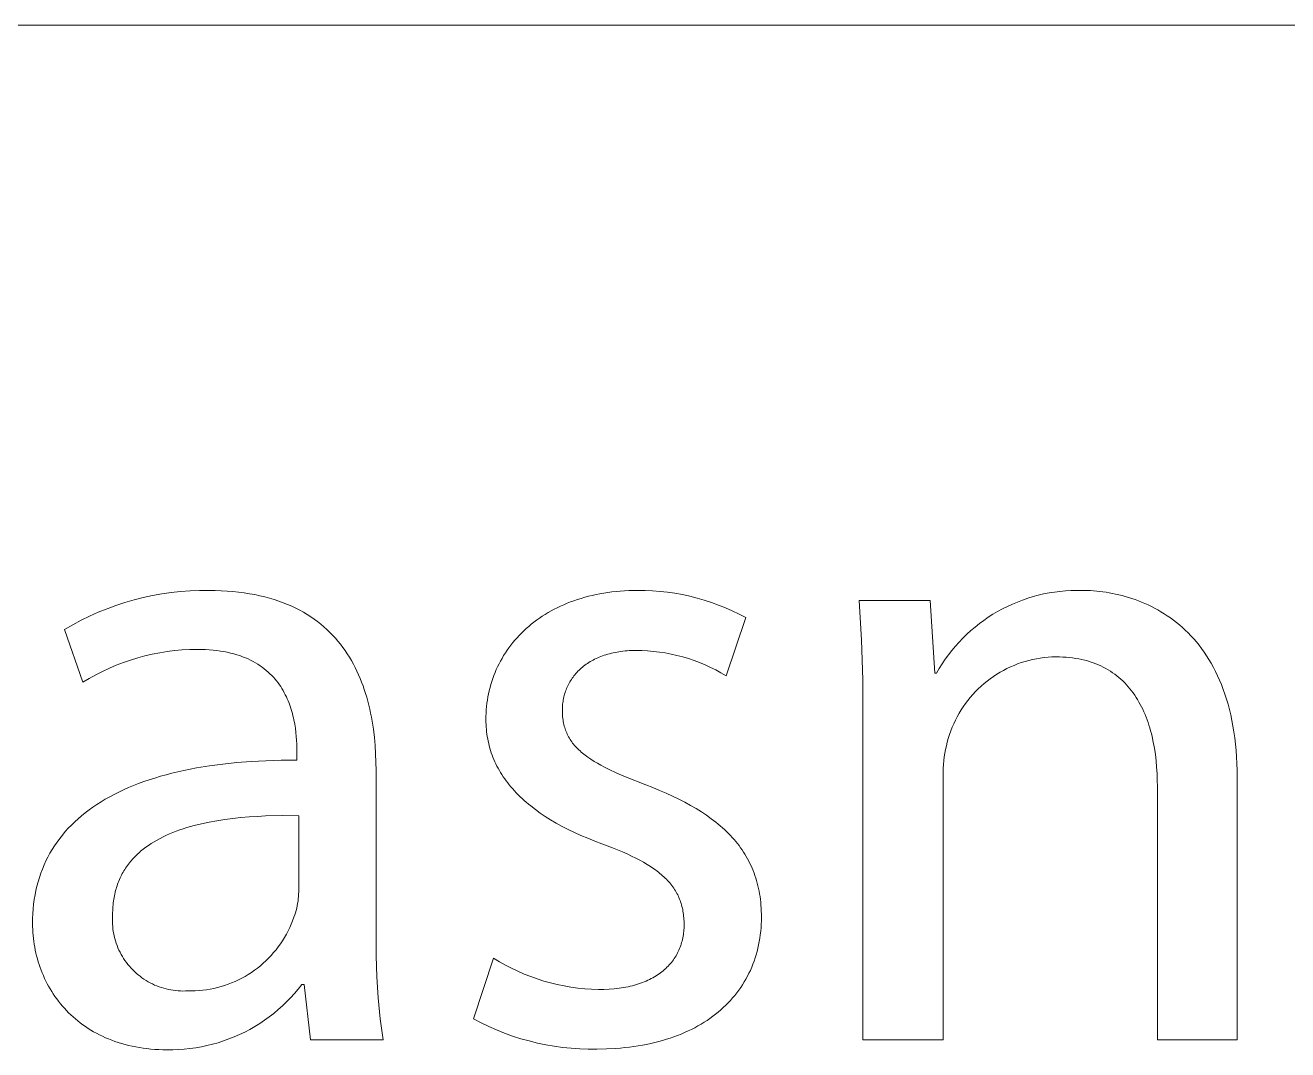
# Model space of a CAD drawing. Header units: millimetres. Extents: x 578 to 4608, y -138 to 2677.
# Drawn here: x 3983 to 4039.1, y -71.2 to -25.7 of the extents above; entities that cross this region are included whole.
import ezdxf

# ---------------------------------------------------------------- set-up
doc = ezdxf.new("R2010")
doc.units = ezdxf.units.MM
doc.header["$MEASUREMENT"] = 0
doc.layers.add('Domyślny', color=7, linetype='Continuous', true_color=0x000000)

msp = doc.modelspace()

# ---------------------------------------------------------------- linework, layer by layer
at = {"layer": 'Domyślny', "color": 18, "lineweight": 15, "true_color": 0x000000}
for p, q in [((3085.215, -25.685), (4604.452, -25.685)), ((3988.699, -51.037), (3989.113, -50.963)), ((3989.113, -50.963), (3989.529, -50.903)), ((3989.529, -50.903), (3989.947, -50.858)), ((3989.947, -50.858), (3990.367, -50.828)), ((3990.367, -50.828), (3990.787, -50.811)), ((3990.787, -50.811), (3991.208, -50.81)), ((3991.208, -50.81), (3991.484, -50.813)), ((3991.484, -50.813), (3991.753, -50.822)), ((3991.753, -50.822), (3992.017, -50.836)), ((3992.017, -50.836), (3992.273, -50.857)), ((3992.273, -50.857), (3992.524, -50.882)), ((3992.524, -50.882), (3992.768, -50.914)), ((3992.768, -50.914), (3993.006, -50.951)), ((3993.006, -50.951), (3993.238, -50.993)), ((3993.238, -50.993), (3993.463, -51.04)), ((4008.065, -51.067), (4008.232, -51.026)), ((4008.232, -51.026), (4008.403, -50.989)), ((4008.403, -50.989), (4008.575, -50.954)), ((4008.575, -50.954), (4008.751, -50.924)), ((4008.751, -50.924), (4008.929, -50.896)), ((4008.929, -50.896), (4009.11, -50.873)), ((4009.11, -50.873), (4009.293, -50.852)), ((4009.293, -50.852), (4009.478, -50.836)), ((4009.478, -50.836), (4009.667, -50.823)), ((4009.667, -50.823), (4009.857, -50.813)), ((4009.857, -50.813), (4010.051, -50.808)), ((4010.051, -50.808), (4010.246, -50.806)), ((4010.246, -50.806), (4010.58, -50.809)), ((4010.58, -50.809), (4010.914, -50.824)), ((4010.914, -50.824), (4011.246, -50.85)), ((4011.246, -50.85), (4011.578, -50.887)), ((4011.578, -50.887), (4011.908, -50.935)), ((4011.908, -50.935), (4012.237, -50.994)), ((4012.237, -50.994), (4012.563, -51.065)), ((4027.813, -51.083), (4028.048, -51.02)), ((4028.048, -51.02), (4028.286, -50.964)), ((4028.286, -50.964), (4028.525, -50.917)), ((4028.525, -50.917), (4028.766, -50.878)), ((4028.766, -50.878), (4029.008, -50.847)), ((4029.008, -50.847), (4029.251, -50.824)), ((4029.251, -50.824), (4029.495, -50.81)), ((4029.495, -50.81), (4029.739, -50.804)), ((4029.739, -50.804), (4029.983, -50.806)), ((4029.983, -50.806), (4030.111, -50.807)), ((4030.111, -50.807), (4030.241, -50.811)), ((4030.241, -50.811), (4030.373, -50.817)), ((4030.373, -50.817), (4030.507, -50.826)), ((4030.507, -50.826), (4030.642, -50.837)), ((4030.642, -50.837), (4030.779, -50.851)), ((4030.779, -50.851), (4030.918, -50.869)), ((4030.918, -50.869), (4031.057, -50.889)), ((4031.057, -50.889), (4031.198, -50.912)), ((4031.198, -50.912), (4031.34, -50.938)), ((4031.34, -50.938), (4031.483, -50.967)), ((4031.483, -50.967), (4031.626, -51)), ((4031.626, -51), (4031.77, -51.036)), ((4031.77, -51.036), (4031.914, -51.075)), ((3986.681, -51.62), (3987.076, -51.475)), ((3987.076, -51.475), (3987.476, -51.345)), ((3987.476, -51.345), (3987.88, -51.228)), ((3987.88, -51.228), (3988.288, -51.126)), ((3988.288, -51.126), (3988.699, -51.037)), ((3993.463, -51.04), (3993.683, -51.092)), ((3993.683, -51.092), (3993.897, -51.15)), ((3993.897, -51.15), (3994.106, -51.212)), ((3994.106, -51.212), (3994.308, -51.279)), ((3994.308, -51.279), (3994.505, -51.351)), ((3994.505, -51.351), (3994.696, -51.428)), ((3994.696, -51.428), (3994.881, -51.508)), ((3994.881, -51.508), (3995.061, -51.594)), ((3995.061, -51.594), (3995.236, -51.684)), ((4006.54, -51.645), (4006.68, -51.574)), ((4006.68, -51.574), (4006.822, -51.505)), ((4006.822, -51.505), (4006.968, -51.44)), ((4006.968, -51.44), (4007.116, -51.378)), ((4007.116, -51.378), (4007.268, -51.318)), ((4007.268, -51.318), (4007.422, -51.262)), ((4007.422, -51.262), (4007.578, -51.208)), ((4007.578, -51.208), (4007.738, -51.158)), ((4007.738, -51.158), (4007.9, -51.111)), ((4007.9, -51.111), (4008.065, -51.067)), ((4012.563, -51.065), (4012.887, -51.146)), ((4012.887, -51.146), (4013.208, -51.238)), ((4013.208, -51.238), (4013.525, -51.341)), ((4013.525, -51.341), (4013.839, -51.455)), ((4013.839, -51.455), (4014.149, -51.579)), ((4014.149, -51.579), (4014.454, -51.714)), ((4020.194, -53.014), (4020.092, -51.249)), ((4020.092, -51.249), (4023.246, -51.249)), ((4023.246, -51.249), (4023.447, -54.483)), ((4026.457, -51.628), (4026.674, -51.518)), ((4026.674, -51.518), (4026.896, -51.415)), ((4026.896, -51.415), (4027.121, -51.321)), ((4027.121, -51.321), (4027.349, -51.234)), ((4027.349, -51.234), (4027.579, -51.154)), ((4027.579, -51.154), (4027.813, -51.083)), ((4031.914, -51.075), (4032.059, -51.118)), ((4032.059, -51.118), (4032.204, -51.164)), ((4032.204, -51.164), (4032.349, -51.214)), ((4032.349, -51.214), (4032.494, -51.268)), ((4032.494, -51.268), (4032.639, -51.325)), ((4032.639, -51.325), (4032.784, -51.386)), ((4032.784, -51.386), (4032.928, -51.452)), ((4032.928, -51.452), (4033.072, -51.521)), ((4033.072, -51.521), (4033.215, -51.594)), ((4033.215, -51.594), (4033.357, -51.672)), ((3985.157, -52.331), (3985.529, -52.133)), ((3985.529, -52.133), (3985.907, -51.949)), ((3985.907, -51.949), (3986.291, -51.777)), ((3986.291, -51.777), (3986.681, -51.62)), ((3995.236, -51.684), (3995.406, -51.778)), ((3995.406, -51.778), (3995.57, -51.876)), ((3995.57, -51.876), (3995.729, -51.978)), ((3995.729, -51.978), (3995.882, -52.084)), ((3995.882, -52.084), (3996.031, -52.194)), ((4005.642, -52.217), (4005.762, -52.128)), ((4005.762, -52.128), (4005.884, -52.041)), ((4005.884, -52.041), (4006.009, -51.956)), ((4006.009, -51.956), (4006.138, -51.874)), ((4006.138, -51.874), (4006.269, -51.795)), ((4006.269, -51.795), (4006.403, -51.719)), ((4006.403, -51.719), (4006.54, -51.645)), ((4015.051, -52.014), (4014.179, -54.604)), ((4014.454, -51.714), (4014.755, -51.859)), ((4014.755, -51.859), (4015.051, -52.014)), ((4025.43, -52.284), (4025.626, -52.139)), ((4025.626, -52.139), (4025.827, -52.001)), ((4025.827, -52.001), (4026.033, -51.869)), ((4026.033, -51.869), (4026.243, -51.745)), ((4026.243, -51.745), (4026.457, -51.628)), ((4033.357, -51.672), (4033.498, -51.754)), ((4033.498, -51.754), (4033.638, -51.84)), ((4033.638, -51.84), (4033.777, -51.931)), ((4033.777, -51.931), (4033.914, -52.026)), ((4033.914, -52.026), (4034.05, -52.126)), ((4034.05, -52.126), (4034.185, -52.23)), ((3984.793, -52.541), (3985.157, -52.331)), ((3985.598, -54.89), (3984.793, -52.541)), ((3996.031, -52.194), (3996.175, -52.307)), ((3996.175, -52.307), (3996.314, -52.425)), ((3996.314, -52.425), (3996.447, -52.545)), ((3996.447, -52.545), (3996.577, -52.67)), ((3996.577, -52.67), (3996.701, -52.797)), ((4004.99, -52.804), (4005.091, -52.7)), ((4005.091, -52.7), (4005.195, -52.599)), ((4005.195, -52.599), (4005.303, -52.5)), ((4005.303, -52.5), (4005.413, -52.403)), ((4005.413, -52.403), (4005.526, -52.309)), ((4005.526, -52.309), (4005.642, -52.217)), ((4024.872, -52.758), (4025.053, -52.594)), ((4025.053, -52.594), (4025.239, -52.436)), ((4025.239, -52.436), (4025.43, -52.284)), ((4034.185, -52.23), (4034.317, -52.339)), ((4034.317, -52.339), (4034.448, -52.453)), ((4034.448, -52.453), (4034.577, -52.572)), ((4034.577, -52.572), (4034.704, -52.696)), ((4034.704, -52.696), (4034.829, -52.825)), ((3996.701, -52.797), (3996.821, -52.928)), ((3996.821, -52.928), (3996.936, -53.062)), ((3996.936, -53.062), (3997.047, -53.199)), ((3997.047, -53.199), (3997.153, -53.34)), ((4004.533, -53.352), (4004.618, -53.239)), ((4004.618, -53.239), (4004.707, -53.127)), ((4004.707, -53.127), (4004.798, -53.017)), ((4004.798, -53.017), (4004.893, -52.909)), ((4004.893, -52.909), (4004.99, -52.804)), ((4020.248, -54.781), (4020.194, -53.014)), ((4024.366, -53.286), (4024.529, -53.104)), ((4024.529, -53.104), (4024.698, -52.928)), ((4024.698, -52.928), (4024.872, -52.758)), ((4034.829, -52.825), (4034.951, -52.959)), ((4034.951, -52.959), (4035.07, -53.098)), ((4035.07, -53.098), (4035.187, -53.242)), ((4035.187, -53.242), (4035.302, -53.392)), ((3988.04, -53.806), (3987.72, -53.904)), ((3988.363, -53.719), (3988.04, -53.806)), ((3988.69, -53.643), (3988.363, -53.719)), ((3989.018, -53.578), (3988.69, -53.643)), ((3989.349, -53.525), (3989.018, -53.578)), ((3989.682, -53.483), (3989.349, -53.525)), ((3990.015, -53.453), (3989.682, -53.483)), ((3990.35, -53.434), (3990.015, -53.453)), ((3990.685, -53.427), (3990.35, -53.434)), ((3990.869, -53.429), (3990.685, -53.427)), ((3991.048, -53.435), (3990.869, -53.429)), ((3991.222, -53.446), (3991.048, -53.435)), ((3991.391, -53.46), (3991.222, -53.446)), ((3991.555, -53.478), (3991.391, -53.46)), ((3991.715, -53.5), (3991.555, -53.478)), ((3991.869, -53.526), (3991.715, -53.5)), ((3992.019, -53.555), (3991.869, -53.526)), ((3992.164, -53.588), (3992.019, -53.555)), ((3992.305, -53.624), (3992.164, -53.588)), ((3992.441, -53.663), (3992.305, -53.624)), ((3992.573, -53.706), (3992.441, -53.663)), ((3992.701, -53.752), (3992.573, -53.706)), ((3992.824, -53.801), (3992.701, -53.752)), ((3992.943, -53.852), (3992.824, -53.801)), ((3997.153, -53.34), (3997.255, -53.483)), ((3997.255, -53.483), (3997.353, -53.628)), ((3997.353, -53.628), (3997.446, -53.777)), ((3997.446, -53.777), (3997.536, -53.928)), ((4004.157, -53.949), (4004.226, -53.826)), ((4004.226, -53.826), (4004.298, -53.705)), ((4004.298, -53.705), (4004.373, -53.585)), ((4004.373, -53.585), (4004.451, -53.468)), ((4004.451, -53.468), (4004.533, -53.352)), ((4008.407, -53.832), (4008.339, -53.865)), ((4008.476, -53.801), (4008.407, -53.832)), ((4008.546, -53.771), (4008.476, -53.801)), ((4008.619, -53.742), (4008.546, -53.771)), ((4008.692, -53.714), (4008.619, -53.742)), ((4008.767, -53.688), (4008.692, -53.714)), ((4008.844, -53.663), (4008.767, -53.688)), ((4008.922, -53.64), (4008.844, -53.663)), ((4009.001, -53.618), (4008.922, -53.64)), ((4009.082, -53.597), (4009.001, -53.618)), ((4009.165, -53.579), (4009.082, -53.597)), ((4009.249, -53.561), (4009.165, -53.579)), ((4009.334, -53.545), (4009.249, -53.561)), ((4009.421, -53.531), (4009.334, -53.545)), ((4009.509, -53.519), (4009.421, -53.531)), ((4009.599, -53.508), (4009.509, -53.519)), ((4009.69, -53.498), (4009.599, -53.508)), ((4009.782, -53.49), (4009.69, -53.498)), ((4009.876, -53.484), (4009.782, -53.49)), ((4009.971, -53.48), (4009.876, -53.484)), ((4010.068, -53.477), (4009.971, -53.48)), ((4010.166, -53.476), (4010.068, -53.477)), ((4010.43, -53.48), (4010.166, -53.476)), ((4010.693, -53.493), (4010.43, -53.48)), ((4010.956, -53.515), (4010.693, -53.493)), ((4011.218, -53.546), (4010.956, -53.515)), ((4011.479, -53.586), (4011.218, -53.546)), ((4011.738, -53.635), (4011.479, -53.586)), ((4011.996, -53.693), (4011.738, -53.635)), ((4012.251, -53.76), (4011.996, -53.693)), ((4012.504, -53.836), (4012.251, -53.76)), ((4012.754, -53.92), (4012.504, -53.836)), ((4023.916, -53.863), (4024.06, -53.666)), ((4024.06, -53.666), (4024.21, -53.473)), ((4024.21, -53.473), (4024.366, -53.286)), ((4028.137, -53.814), (4027.966, -53.843)), ((4028.309, -53.791), (4028.137, -53.814)), ((4028.482, -53.774), (4028.309, -53.791)), ((4028.655, -53.763), (4028.482, -53.774)), ((4028.828, -53.758), (4028.655, -53.763)), ((4028.983, -53.76), (4028.828, -53.758)), ((4029.134, -53.766), (4028.983, -53.76)), ((4029.282, -53.775), (4029.134, -53.766)), ((4029.428, -53.788), (4029.282, -53.775)), ((4029.57, -53.805), (4029.428, -53.788)), ((4029.709, -53.826), (4029.57, -53.805)), ((4029.845, -53.849), (4029.709, -53.826)), ((4035.302, -53.392), (4035.413, -53.548)), ((4035.413, -53.548), (4035.521, -53.708)), ((4035.521, -53.708), (4035.627, -53.875)), ((3986.782, -54.263), (3986.478, -54.405)), ((3987.09, -54.133), (3986.782, -54.263)), ((3987.403, -54.013), (3987.09, -54.133)), ((3987.72, -53.904), (3987.403, -54.013)), ((3993.058, -53.907), (3992.943, -53.852)), ((3993.169, -53.964), (3993.058, -53.907)), ((3993.276, -54.024), (3993.169, -53.964)), ((3993.379, -54.087), (3993.276, -54.024)), ((3993.478, -54.151), (3993.379, -54.087)), ((3993.573, -54.219), (3993.478, -54.151)), ((3993.665, -54.288), (3993.573, -54.219)), ((3993.753, -54.36), (3993.665, -54.288)), ((3993.837, -54.433), (3993.753, -54.36)), ((3997.536, -53.928), (3997.621, -54.081)), ((3997.621, -54.081), (3997.702, -54.237)), ((3997.702, -54.237), (3997.779, -54.395)), ((3997.779, -54.395), (3997.852, -54.555)), ((4003.916, -54.457), (4003.971, -54.327)), ((4003.971, -54.327), (4004.03, -54.2)), ((4004.03, -54.2), (4004.092, -54.073)), ((4004.092, -54.073), (4004.157, -53.949)), ((4007.645, -54.354), (4007.597, -54.402)), ((4007.694, -54.307), (4007.645, -54.354)), ((4007.745, -54.262), (4007.694, -54.307)), ((4007.798, -54.217), (4007.745, -54.262)), ((4007.852, -54.173), (4007.798, -54.217)), ((4007.907, -54.131), (4007.852, -54.173)), ((4007.964, -54.089), (4007.907, -54.131)), ((4008.023, -54.049), (4007.964, -54.089)), ((4008.083, -54.01), (4008.023, -54.049)), ((4008.145, -53.972), (4008.083, -54.01)), ((4008.208, -53.935), (4008.145, -53.972)), ((4008.273, -53.9), (4008.208, -53.935)), ((4008.339, -53.865), (4008.273, -53.9)), ((4013.001, -54.013), (4012.754, -53.92)), ((4013.244, -54.115), (4013.001, -54.013)), ((4013.484, -54.225), (4013.244, -54.115)), ((4013.72, -54.343), (4013.484, -54.225)), ((4013.951, -54.469), (4013.72, -54.343)), ((4023.527, -54.483), (4023.65, -54.272)), ((4023.65, -54.272), (4023.78, -54.065)), ((4023.78, -54.065), (4023.916, -53.863)), ((4026.499, -54.361), (4026.347, -54.445)), ((4026.653, -54.281), (4026.499, -54.361)), ((4026.81, -54.207), (4026.653, -54.281)), ((4026.969, -54.138), (4026.81, -54.207)), ((4027.131, -54.074), (4026.969, -54.138)), ((4027.294, -54.017), (4027.131, -54.074)), ((4027.46, -53.965), (4027.294, -54.017)), ((4027.627, -53.918), (4027.46, -53.965)), ((4027.796, -53.878), (4027.627, -53.918)), ((4027.966, -53.843), (4027.796, -53.878)), ((4029.978, -53.877), (4029.845, -53.849)), ((4030.108, -53.908), (4029.978, -53.877)), ((4030.235, -53.942), (4030.108, -53.908)), ((4030.359, -53.98), (4030.235, -53.942)), ((4030.481, -54.021), (4030.359, -53.98)), ((4030.599, -54.065), (4030.481, -54.021)), ((4030.715, -54.112), (4030.599, -54.065)), ((4030.827, -54.163), (4030.715, -54.112)), ((4030.937, -54.216), (4030.827, -54.163)), ((4031.044, -54.273), (4030.937, -54.216)), ((4031.149, -54.333), (4031.044, -54.273)), ((4031.25, -54.396), (4031.149, -54.333)), ((4031.349, -54.462), (4031.25, -54.396)), ((4035.627, -53.875), (4035.728, -54.047)), ((4035.728, -54.047), (4035.827, -54.225)), ((4035.827, -54.225), (4035.922, -54.409)), ((3985.886, -54.718), (3985.598, -54.89)), ((3986.179, -54.556), (3985.886, -54.718)), ((3986.478, -54.405), (3986.179, -54.556)), ((3993.918, -54.509), (3993.837, -54.433)), ((3993.996, -54.586), (3993.918, -54.509)), ((3994.07, -54.665), (3993.996, -54.586)), ((3994.141, -54.746), (3994.07, -54.665)), ((3994.209, -54.829), (3994.141, -54.746)), ((3994.274, -54.912), (3994.209, -54.829)), ((3994.335, -54.998), (3994.274, -54.912)), ((3997.852, -54.555), (3997.922, -54.718)), ((3997.922, -54.718), (3997.988, -54.882)), ((3997.988, -54.882), (3998.05, -55.049)), ((4003.73, -54.989), (4003.771, -54.854)), ((4003.771, -54.854), (4003.816, -54.72)), ((4003.816, -54.72), (4003.864, -54.588)), ((4003.864, -54.588), (4003.916, -54.457)), ((4007.205, -54.932), (4007.174, -54.99)), ((4007.237, -54.875), (4007.205, -54.932)), ((4007.27, -54.819), (4007.237, -54.875)), ((4007.306, -54.764), (4007.27, -54.819)), ((4007.342, -54.71), (4007.306, -54.764)), ((4007.381, -54.656), (4007.342, -54.71)), ((4007.421, -54.603), (4007.381, -54.656)), ((4007.463, -54.552), (4007.421, -54.603)), ((4007.506, -54.501), (4007.463, -54.552)), ((4007.551, -54.451), (4007.506, -54.501)), ((4007.597, -54.402), (4007.551, -54.451)), ((4014.179, -54.604), (4013.951, -54.469)), ((4020.253, -56.55), (4020.248, -54.781)), ((4023.447, -54.483), (4023.527, -54.483)), ((4025.639, -54.945), (4025.508, -55.059)), ((4025.774, -54.836), (4025.639, -54.945)), ((4025.912, -54.731), (4025.774, -54.836)), ((4026.054, -54.631), (4025.912, -54.731)), ((4026.199, -54.535), (4026.054, -54.631)), ((4026.347, -54.445), (4026.199, -54.535)), ((4031.445, -54.53), (4031.349, -54.462)), ((4031.539, -54.602), (4031.445, -54.53)), ((4031.63, -54.676), (4031.539, -54.602)), ((4031.718, -54.753), (4031.63, -54.676)), ((4031.803, -54.832), (4031.718, -54.753)), ((4031.886, -54.915), (4031.803, -54.832)), ((4031.967, -54.999), (4031.886, -54.915)), ((4035.922, -54.409), (4036.013, -54.598)), ((4036.013, -54.598), (4036.101, -54.794)), ((4036.101, -54.794), (4036.184, -54.995)), ((3994.394, -55.084), (3994.335, -54.998)), ((3994.449, -55.172), (3994.394, -55.084)), ((3994.502, -55.261), (3994.449, -55.172)), ((3994.552, -55.351), (3994.502, -55.261)), ((3994.599, -55.441), (3994.552, -55.351)), ((3994.644, -55.533), (3994.599, -55.441)), ((3998.05, -55.049), (3998.108, -55.217)), ((3998.108, -55.217), (3998.163, -55.387)), ((3998.163, -55.387), (3998.215, -55.558)), ((4003.599, -55.541), (4003.626, -55.401)), ((4003.626, -55.401), (4003.657, -55.263)), ((4003.657, -55.263), (4003.692, -55.125)), ((4003.692, -55.125), (4003.73, -54.989)), ((4006.988, -55.476), (4006.973, -55.539)), ((4007.006, -55.413), (4006.988, -55.476)), ((4007.025, -55.35), (4007.006, -55.413)), ((4007.046, -55.288), (4007.025, -55.35)), ((4007.068, -55.227), (4007.046, -55.288)), ((4007.092, -55.167), (4007.068, -55.227)), ((4007.118, -55.107), (4007.092, -55.167)), ((4007.145, -55.048), (4007.118, -55.107)), ((4007.174, -54.99), (4007.145, -55.048)), ((4025.141, -55.428), (4025.027, -55.559)), ((4025.259, -55.301), (4025.141, -55.428)), ((4025.382, -55.178), (4025.259, -55.301)), ((4025.508, -55.059), (4025.382, -55.178)), ((4032.045, -55.087), (4031.967, -54.999)), ((4032.12, -55.177), (4032.045, -55.087)), ((4032.193, -55.269), (4032.12, -55.177)), ((4032.263, -55.364), (4032.193, -55.269)), ((4032.331, -55.461), (4032.263, -55.364)), ((4032.397, -55.56), (4032.331, -55.461)), ((4036.184, -54.995), (4036.264, -55.203)), ((4036.264, -55.203), (4036.339, -55.417)), ((4036.339, -55.417), (4036.41, -55.638)), ((3994.686, -55.625), (3994.644, -55.533)), ((3994.726, -55.718), (3994.686, -55.625)), ((3994.763, -55.811), (3994.726, -55.718)), ((3994.798, -55.904), (3994.763, -55.811)), ((3994.83, -55.998), (3994.798, -55.904)), ((3994.861, -56.093), (3994.83, -55.998)), ((3998.215, -55.558), (3998.263, -55.731)), ((3998.263, -55.731), (3998.308, -55.905)), ((3998.308, -55.905), (3998.349, -56.081)), ((3998.349, -56.081), (3998.388, -56.258)), ((4003.526, -56.112), (4003.539, -55.968)), ((4003.539, -55.968), (4003.555, -55.825)), ((4003.555, -55.825), (4003.575, -55.682)), ((4003.575, -55.682), (4003.599, -55.541)), ((4006.908, -55.999), (4006.905, -56.066)), ((4006.905, -56.066), (4006.905, -56.134)), ((4006.912, -55.932), (4006.908, -55.999)), ((4006.918, -55.865), (4006.912, -55.932)), ((4006.926, -55.799), (4006.918, -55.865)), ((4006.935, -55.733), (4006.926, -55.799)), ((4006.946, -55.668), (4006.935, -55.733)), ((4006.958, -55.603), (4006.946, -55.668)), ((4006.973, -55.539), (4006.958, -55.603)), ((4024.713, -55.974), (4024.619, -56.12)), ((4024.813, -55.832), (4024.713, -55.974)), ((4024.918, -55.694), (4024.813, -55.832)), ((4025.027, -55.559), (4024.918, -55.694)), ((4032.46, -55.662), (4032.397, -55.56)), ((4032.52, -55.766), (4032.46, -55.662)), ((4032.579, -55.872), (4032.52, -55.766)), ((4032.635, -55.98), (4032.579, -55.872)), ((4032.688, -56.091), (4032.635, -55.98)), ((4036.41, -55.638), (4036.477, -55.865)), ((4036.477, -55.865), (4036.539, -56.098)), ((3994.889, -56.187), (3994.861, -56.093)), ((3994.915, -56.281), (3994.889, -56.187)), ((3994.939, -56.376), (3994.915, -56.281)), ((3994.961, -56.47), (3994.939, -56.376)), ((3994.982, -56.563), (3994.961, -56.47)), ((3995.017, -56.75), (3994.982, -56.563)), ((3998.388, -56.258), (3998.423, -56.436)), ((3998.423, -56.436), (3998.455, -56.615)), ((3998.455, -56.615), (3998.511, -56.976)), ((4003.509, -56.55), (4003.511, -56.403)), ((4003.51, -56.659), (4003.509, -56.55)), ((4003.511, -56.403), (4003.517, -56.257)), ((4003.517, -56.257), (4003.526, -56.112)), ((4006.905, -56.134), (4006.905, -56.209)), ((4006.905, -56.209), (4006.908, -56.283)), ((4006.908, -56.283), (4006.912, -56.356)), ((4006.912, -56.356), (4006.918, -56.428)), ((4006.918, -56.428), (4006.926, -56.498)), ((4006.926, -56.498), (4006.935, -56.568)), ((4006.935, -56.568), (4006.946, -56.636)), ((4006.946, -56.636), (4006.959, -56.703)), ((4020.253, -70.789), (4020.253, -56.55)), ((4024.365, -56.574), (4024.291, -56.731)), ((4024.444, -56.42), (4024.365, -56.574)), ((4024.529, -56.268), (4024.444, -56.42)), ((4024.619, -56.12), (4024.529, -56.268)), ((4032.74, -56.203), (4032.688, -56.091)), ((4032.789, -56.317), (4032.74, -56.203)), ((4032.835, -56.433), (4032.789, -56.317)), ((4032.88, -56.552), (4032.835, -56.433)), ((4032.922, -56.671), (4032.88, -56.552)), ((4036.539, -56.098), (4036.596, -56.338)), ((4036.596, -56.338), (4036.648, -56.584)), ((4036.648, -56.584), (4036.696, -56.837)), ((3995.046, -56.934), (3995.017, -56.75)), ((3995.069, -57.115), (3995.046, -56.934)), ((3995.086, -57.293), (3995.069, -57.115)), ((3998.511, -56.976), (3998.555, -57.34)), ((4003.514, -56.768), (4003.51, -56.659)), ((4003.52, -56.875), (4003.514, -56.768)), ((4003.529, -56.983), (4003.52, -56.875)), ((4003.54, -57.09), (4003.529, -56.983)), ((4003.553, -57.196), (4003.54, -57.09)), ((4003.569, -57.301), (4003.553, -57.196)), ((4006.959, -56.703), (4006.974, -56.769)), ((4006.974, -56.769), (4006.99, -56.833)), ((4006.99, -56.833), (4007.008, -56.897)), ((4007.008, -56.897), (4007.028, -56.96)), ((4007.028, -56.96), (4007.05, -57.022)), ((4007.05, -57.022), (4007.073, -57.082)), ((4007.073, -57.082), (4007.098, -57.142)), ((4007.098, -57.142), (4007.125, -57.201)), ((4007.125, -57.201), (4007.153, -57.259)), ((4024.16, -57.052), (4024.102, -57.216)), ((4024.223, -56.891), (4024.16, -57.052)), ((4024.291, -56.731), (4024.223, -56.891)), ((4032.962, -56.793), (4032.922, -56.671)), ((4033, -56.917), (4032.962, -56.793)), ((4033.036, -57.042), (4033, -56.917)), ((4033.07, -57.169), (4033.036, -57.042)), ((4033.101, -57.297), (4033.07, -57.169)), ((4036.696, -56.837), (4036.738, -57.097)), ((4036.738, -57.097), (4036.775, -57.364)), ((3995.099, -57.466), (3995.086, -57.293)), ((3995.107, -57.633), (3995.099, -57.466)), ((3995.112, -57.795), (3995.107, -57.633)), ((3998.555, -57.34), (3998.588, -57.706)), ((3998.588, -57.706), (3998.612, -58.073)), ((4003.588, -57.406), (4003.569, -57.301)), ((4003.608, -57.51), (4003.588, -57.406)), ((4003.632, -57.614), (4003.608, -57.51)), ((4003.658, -57.717), (4003.632, -57.614)), ((4003.686, -57.819), (4003.658, -57.717)), ((4007.153, -57.259), (4007.184, -57.316)), ((4007.184, -57.316), (4007.216, -57.372)), ((4007.216, -57.372), (4007.25, -57.428)), ((4007.25, -57.428), (4007.286, -57.482)), ((4007.286, -57.482), (4007.324, -57.536)), ((4007.324, -57.536), (4007.363, -57.589)), ((4007.363, -57.589), (4007.404, -57.641)), ((4007.404, -57.641), (4007.447, -57.693)), ((4007.447, -57.693), (4007.492, -57.744)), ((4007.492, -57.744), (4007.539, -57.795)), ((4023.963, -57.707), (4023.926, -57.872)), ((4024.004, -57.544), (4023.963, -57.707)), ((4024.051, -57.382), (4024.004, -57.544)), ((4024.102, -57.216), (4024.051, -57.382)), ((4033.158, -57.558), (4033.101, -57.297)), ((4033.207, -57.825), (4033.158, -57.558)), ((4036.775, -57.364), (4036.807, -57.638)), ((4036.807, -57.638), (4036.833, -57.918)), ((3995.113, -57.95), (3995.112, -57.795)), ((3995.113, -58.352), (3995.113, -57.95)), ((3998.612, -58.073), (3998.625, -58.441)), ((4003.717, -57.921), (4003.686, -57.819)), ((4003.75, -58.021), (4003.717, -57.921)), ((4003.786, -58.122), (4003.75, -58.021)), ((4003.824, -58.221), (4003.786, -58.122)), ((4003.864, -58.32), (4003.824, -58.221)), ((4003.908, -58.418), (4003.864, -58.32)), ((4007.539, -57.795), (4007.588, -57.844)), ((4007.588, -57.844), (4007.638, -57.893)), ((4007.638, -57.893), (4007.69, -57.942)), ((4007.69, -57.942), (4007.744, -57.99)), ((4007.744, -57.99), (4007.8, -58.038)), ((4007.8, -58.038), (4007.858, -58.085)), ((4007.858, -58.085), (4007.918, -58.132)), ((4007.918, -58.132), (4007.98, -58.178)), ((4007.98, -58.178), (4008.043, -58.224)), ((4008.043, -58.224), (4008.176, -58.314)), ((4008.176, -58.314), (4008.316, -58.403)), ((4023.87, -58.205), (4023.85, -58.372)), ((4023.895, -58.038), (4023.87, -58.205)), ((4023.926, -57.872), (4023.895, -58.038)), ((4033.248, -58.098), (4033.207, -57.825)), ((4033.281, -58.376), (4033.248, -58.098)), ((4036.833, -57.918), (4036.854, -58.206)), ((4036.854, -58.206), (4036.869, -58.501)), ((3989.562, -58.931), (3990.097, -58.807)), ((3990.097, -58.807), (3990.652, -58.698)), ((3990.652, -58.698), (3991.229, -58.604)), ((3991.229, -58.604), (3991.826, -58.524)), ((3991.826, -58.524), (3992.443, -58.459)), ((3992.443, -58.459), (3993.081, -58.41)), ((3993.081, -58.41), (3993.738, -58.375)), ((3993.738, -58.375), (3994.416, -58.356)), ((3994.416, -58.356), (3995.113, -58.352)), ((3998.625, -58.441), (3998.629, -58.808)), ((3998.629, -58.808), (3998.629, -66.109)), ((4003.953, -58.516), (4003.908, -58.418)), ((4004.002, -58.612), (4003.953, -58.516)), ((4004.052, -58.708), (4004.002, -58.612)), ((4004.106, -58.804), (4004.052, -58.708)), ((4004.161, -58.898), (4004.106, -58.804)), ((4008.316, -58.403), (4008.464, -58.491)), ((4008.464, -58.491), (4008.62, -58.579)), ((4008.62, -58.579), (4008.783, -58.665)), ((4008.783, -58.665), (4008.954, -58.751)), ((4008.954, -58.751), (4009.32, -58.923)), ((4023.825, -58.709), (4023.821, -58.877)), ((4023.821, -58.877), (4023.823, -59.046)), ((4023.835, -58.54), (4023.825, -58.709)), ((4023.85, -58.372), (4023.835, -58.54)), ((4033.306, -58.658), (4033.281, -58.376)), ((4033.324, -58.945), (4033.306, -58.658)), ((4036.869, -58.501), (4036.878, -58.804)), ((4036.878, -58.804), (4036.881, -59.113)), ((3987.856, -59.479), (3988.083, -59.39)), ((3988.083, -59.39), (3988.316, -59.304)), ((3988.316, -59.304), (3988.555, -59.222)), ((3988.555, -59.222), (3988.798, -59.144)), ((3988.798, -59.144), (3989.048, -59.069)), ((3989.048, -59.069), (3989.302, -58.998)), ((3989.302, -58.998), (3989.562, -58.931)), ((4004.22, -58.992), (4004.161, -58.898)), ((4004.281, -59.085), (4004.22, -58.992)), ((4004.344, -59.178), (4004.281, -59.085)), ((4004.41, -59.269), (4004.344, -59.178)), ((4004.478, -59.36), (4004.41, -59.269)), ((4004.549, -59.45), (4004.478, -59.36)), ((4009.32, -58.923), (4009.717, -59.095)), ((4009.717, -59.095), (4010.609, -59.449)), ((4010.609, -59.449), (4010.922, -59.571)), ((4023.823, -59.046), (4023.823, -70.789)), ((4033.334, -59.235), (4033.324, -58.945)), ((4033.338, -59.529), (4033.334, -59.235)), ((4036.881, -59.113), (4036.881, -70.789)), ((3986.603, -60.087), (3986.798, -59.977)), ((3986.798, -59.977), (3986.999, -59.87)), ((3986.999, -59.87), (3987.205, -59.767)), ((3987.205, -59.767), (3987.416, -59.667)), ((3987.416, -59.667), (3987.633, -59.571)), ((3987.633, -59.571), (3987.856, -59.479)), ((4004.623, -59.539), (4004.549, -59.45)), ((4004.699, -59.628), (4004.623, -59.539)), ((4004.777, -59.715), (4004.699, -59.628)), ((4004.859, -59.802), (4004.777, -59.715)), ((4004.942, -59.888), (4004.859, -59.802)), ((4005.029, -59.974), (4004.942, -59.888)), ((4005.118, -60.058), (4005.029, -59.974)), ((4010.922, -59.571), (4011.226, -59.695)), ((4011.226, -59.695), (4011.52, -59.822)), ((4011.52, -59.822), (4011.804, -59.952)), ((4011.804, -59.952), (4012.079, -60.085)), ((4033.338, -70.789), (4033.338, -59.529)), ((3985.71, -60.69), (3985.878, -60.563)), ((3985.878, -60.563), (3986.051, -60.439)), ((3986.051, -60.439), (3986.229, -60.318)), ((3986.229, -60.318), (3986.413, -60.201)), ((3986.413, -60.201), (3986.603, -60.087)), ((4005.209, -60.142), (4005.118, -60.058)), ((4005.303, -60.225), (4005.209, -60.142)), ((4005.4, -60.306), (4005.303, -60.225)), ((4005.499, -60.388), (4005.4, -60.306)), ((4005.705, -60.547), (4005.499, -60.388)), ((4005.921, -60.704), (4005.705, -60.547)), ((4012.079, -60.085), (4012.344, -60.221)), ((4012.344, -60.221), (4012.599, -60.36)), ((4012.599, -60.36), (4012.844, -60.503)), ((4012.844, -60.503), (4013.08, -60.649)), ((3985.097, -61.235), (3985.242, -61.093)), ((3985.242, -61.093), (3985.393, -60.956)), ((3985.393, -60.956), (3985.549, -60.821)), ((3985.549, -60.821), (3985.71, -60.69)), ((3991.212, -61.105), (3990.874, -61.177)), ((3991.558, -61.041), (3991.212, -61.105)), ((3991.909, -60.987), (3991.558, -61.041)), ((3992.266, -60.941), (3991.909, -60.987)), ((3992.627, -60.903), (3992.266, -60.941)), ((3992.991, -60.872), (3992.627, -60.903)), ((3993.357, -60.849), (3992.991, -60.872)), ((3993.725, -60.832), (3993.357, -60.849)), ((3994.462, -60.816), (3993.725, -60.832)), ((3995.194, -60.822), (3994.462, -60.816)), ((3995.194, -64.204), (3995.194, -60.822)), ((4006.148, -60.856), (4005.921, -60.704)), ((4006.385, -61.006), (4006.148, -60.856)), ((4006.633, -61.151), (4006.385, -61.006)), ((4013.08, -60.649), (4013.305, -60.799)), ((4013.305, -60.799), (4013.521, -60.953)), ((4013.521, -60.953), (4013.625, -61.031)), ((4013.625, -61.031), (4013.727, -61.11)), ((4013.727, -61.11), (4013.826, -61.191)), ((3984.575, -61.833), (3984.697, -61.679)), ((3984.697, -61.679), (3984.824, -61.527)), ((3984.824, -61.527), (3984.958, -61.379)), ((3984.958, -61.379), (3985.097, -61.235)), ((3989.315, -61.691), (3989.174, -61.758)), ((3989.459, -61.627), (3989.315, -61.691)), ((3989.606, -61.566), (3989.459, -61.627)), ((3989.756, -61.508), (3989.606, -61.566)), ((3989.908, -61.453), (3989.756, -61.508)), ((3990.063, -61.401), (3989.908, -61.453)), ((3990.221, -61.351), (3990.063, -61.401)), ((3990.381, -61.303), (3990.221, -61.351)), ((3990.543, -61.259), (3990.381, -61.303)), ((3990.874, -61.177), (3990.543, -61.259)), ((4006.891, -61.293), (4006.633, -61.151)), ((4007.16, -61.432), (4006.891, -61.293)), ((4007.439, -61.566), (4007.16, -61.432)), ((4007.729, -61.697), (4007.439, -61.566)), ((4013.826, -61.191), (4013.923, -61.272)), ((4013.923, -61.272), (4014.018, -61.355)), ((4014.018, -61.355), (4014.109, -61.438)), ((4014.109, -61.438), (4014.199, -61.523)), ((4014.199, -61.523), (4014.286, -61.609)), ((4014.286, -61.609), (4014.37, -61.696)), ((3984.243, -62.317), (3984.348, -62.153)), ((3984.348, -62.153), (3984.458, -61.991)), ((3984.458, -61.991), (3984.575, -61.833)), ((3988.4, -62.223), (3988.283, -62.311)), ((3988.52, -62.137), (3988.4, -62.223)), ((3988.644, -62.055), (3988.52, -62.137)), ((3988.771, -61.976), (3988.644, -62.055)), ((3988.902, -61.9), (3988.771, -61.976)), ((3989.037, -61.827), (3988.902, -61.9)), ((3989.174, -61.758), (3989.037, -61.827)), ((4008.03, -61.824), (4007.729, -61.697)), ((4008.341, -61.947), (4008.03, -61.824)), ((4008.663, -62.066), (4008.341, -61.947)), ((4009.137, -62.247), (4008.663, -62.066)), ((4009.575, -62.428), (4009.137, -62.247)), ((4014.37, -61.696), (4014.452, -61.784)), ((4014.452, -61.784), (4014.531, -61.873)), ((4014.531, -61.873), (4014.608, -61.964)), ((4014.608, -61.964), (4014.683, -62.055)), ((4014.683, -62.055), (4014.755, -62.148)), ((4014.755, -62.148), (4014.824, -62.242)), ((4014.824, -62.242), (4014.891, -62.338)), ((3983.964, -62.831), (3984.051, -62.657)), ((3984.051, -62.657), (3984.144, -62.485)), ((3984.144, -62.485), (3984.243, -62.317)), ((3987.764, -62.807), (3987.718, -62.861)), ((3987.811, -62.753), (3987.764, -62.807)), ((3987.859, -62.701), (3987.811, -62.753)), ((3987.909, -62.649), (3987.859, -62.701)), ((3987.959, -62.598), (3987.909, -62.649)), ((3988.01, -62.548), (3987.959, -62.598)), ((3988.063, -62.499), (3988.01, -62.548)), ((3988.117, -62.451), (3988.063, -62.499)), ((3988.171, -62.403), (3988.117, -62.451)), ((3988.227, -62.357), (3988.171, -62.403)), ((3988.283, -62.311), (3988.227, -62.357)), ((4009.78, -62.52), (4009.575, -62.428)), ((4009.976, -62.611), (4009.78, -62.52)), ((4010.164, -62.704), (4009.976, -62.611)), ((4010.343, -62.797), (4010.164, -62.704)), ((4010.513, -62.892), (4010.343, -62.797)), ((4014.891, -62.338), (4014.956, -62.435)), ((4014.956, -62.435), (4015.018, -62.533)), ((4015.018, -62.533), (4015.077, -62.632)), ((4015.077, -62.632), (4015.134, -62.733)), ((4015.134, -62.733), (4015.189, -62.835)), ((3983.675, -63.562), (3983.738, -63.374)), ((3983.738, -63.374), (3983.808, -63.19)), ((3983.808, -63.19), (3983.883, -63.009)), ((3983.883, -63.009), (3983.964, -62.831)), ((3987.392, -63.33), (3987.357, -63.393)), ((3987.429, -63.268), (3987.392, -63.33)), ((3987.467, -63.207), (3987.429, -63.268)), ((3987.505, -63.147), (3987.467, -63.207)), ((3987.546, -63.088), (3987.505, -63.147)), ((3987.587, -63.03), (3987.546, -63.088)), ((3987.629, -62.973), (3987.587, -63.03)), ((3987.673, -62.916), (3987.629, -62.973)), ((3987.718, -62.861), (3987.673, -62.916)), ((4010.675, -62.987), (4010.513, -62.892)), ((4010.828, -63.084), (4010.675, -62.987)), ((4010.974, -63.182), (4010.828, -63.084)), ((4011.043, -63.232), (4010.974, -63.182)), ((4011.111, -63.282), (4011.043, -63.232)), ((4011.176, -63.333), (4011.111, -63.282)), ((4011.24, -63.384), (4011.176, -63.333)), ((4015.189, -62.835), (4015.241, -62.938)), ((4015.241, -62.938), (4015.29, -63.043)), ((4015.29, -63.043), (4015.337, -63.15)), ((4015.337, -63.15), (4015.381, -63.257)), ((4015.381, -63.257), (4015.423, -63.367)), ((4015.423, -63.367), (4015.462, -63.477)), ((3983.566, -63.947), (3983.617, -63.753)), ((3983.617, -63.753), (3983.675, -63.562)), ((3987.123, -63.932), (3987.1, -64.004)), ((3987.148, -63.861), (3987.123, -63.932)), ((3987.173, -63.791), (3987.148, -63.861)), ((3987.201, -63.722), (3987.173, -63.791)), ((3987.229, -63.654), (3987.201, -63.722)), ((3987.259, -63.587), (3987.229, -63.654)), ((3987.291, -63.522), (3987.259, -63.587)), ((3987.323, -63.457), (3987.291, -63.522)), ((3987.357, -63.393), (3987.323, -63.457)), ((4011.301, -63.435), (4011.24, -63.384)), ((4011.361, -63.487), (4011.301, -63.435)), ((4011.419, -63.539), (4011.361, -63.487)), ((4011.474, -63.592), (4011.419, -63.539)), ((4011.528, -63.646), (4011.474, -63.592)), ((4011.58, -63.7), (4011.528, -63.646)), ((4011.63, -63.754), (4011.58, -63.7)), ((4011.678, -63.809), (4011.63, -63.754)), ((4011.724, -63.865), (4011.678, -63.809)), ((4011.769, -63.921), (4011.724, -63.865)), ((4011.811, -63.978), (4011.769, -63.921)), ((4015.462, -63.477), (4015.499, -63.589)), ((4015.499, -63.589), (4015.534, -63.703)), ((4015.534, -63.703), (4015.565, -63.818)), ((4015.565, -63.818), (4015.595, -63.935)), ((4015.595, -63.935), (4015.621, -64.053)), ((3983.447, -64.548), (3983.48, -64.344)), ((3983.48, -64.344), (3983.52, -64.144)), ((3983.52, -64.144), (3983.566, -63.947)), ((3986.99, -64.457), (3986.977, -64.536)), ((3987.005, -64.379), (3986.99, -64.457)), ((3987.021, -64.302), (3987.005, -64.379)), ((3987.038, -64.225), (3987.021, -64.302)), ((3987.057, -64.15), (3987.038, -64.225)), ((3987.078, -64.076), (3987.057, -64.15)), ((3987.1, -64.004), (3987.078, -64.076)), ((3995.175, -64.517), (3995.184, -64.413)), ((3995.184, -64.413), (3995.191, -64.308)), ((3995.191, -64.308), (3995.194, -64.204)), ((4011.852, -64.036), (4011.811, -63.978)), ((4011.891, -64.094), (4011.852, -64.036)), ((4011.928, -64.153), (4011.891, -64.094)), ((4011.963, -64.213), (4011.928, -64.153)), ((4011.996, -64.273), (4011.963, -64.213)), ((4012.028, -64.335), (4011.996, -64.273)), ((4012.058, -64.397), (4012.028, -64.335)), ((4012.086, -64.459), (4012.058, -64.397)), ((4012.113, -64.523), (4012.086, -64.459)), ((4015.621, -64.053), (4015.646, -64.173)), ((4015.646, -64.173), (4015.667, -64.295)), ((4015.667, -64.295), (4015.686, -64.418)), ((4015.686, -64.418), (4015.703, -64.543)), ((3983.383, -65.177), (3983.398, -64.964)), ((3983.398, -64.964), (3983.419, -64.754)), ((3983.419, -64.754), (3983.447, -64.548)), ((3986.93, -65.035), (3986.928, -65.122)), ((3986.934, -64.949), (3986.93, -65.035)), ((3986.939, -64.864), (3986.934, -64.949)), ((3986.947, -64.781), (3986.939, -64.864)), ((3986.955, -64.698), (3986.947, -64.781)), ((3986.965, -64.617), (3986.955, -64.698)), ((3986.977, -64.536), (3986.965, -64.617)), ((3995.047, -65.133), (3995.077, -65.032)), ((3995.077, -65.032), (3995.103, -64.93)), ((3995.103, -64.93), (3995.126, -64.828)), ((3995.126, -64.828), (3995.145, -64.725)), ((3995.145, -64.725), (3995.162, -64.621)), ((3995.162, -64.621), (3995.175, -64.517)), ((4012.137, -64.587), (4012.113, -64.523)), ((4012.161, -64.652), (4012.137, -64.587)), ((4012.182, -64.718), (4012.161, -64.652)), ((4012.202, -64.785), (4012.182, -64.718)), ((4012.22, -64.853), (4012.202, -64.785)), ((4012.236, -64.922), (4012.22, -64.853)), ((4012.251, -64.991), (4012.236, -64.922)), ((4012.264, -65.062), (4012.251, -64.991)), ((4015.703, -64.543), (4015.717, -64.669)), ((4015.717, -64.669), (4015.728, -64.797)), ((4015.728, -64.797), (4015.737, -64.927)), ((4015.737, -64.927), (4015.744, -65.059)), ((3983.37, -65.613), (3983.373, -65.393)), ((3983.372, -65.745), (3983.37, -65.613)), ((3983.373, -65.393), (3983.383, -65.177)), ((3986.92, -65.318), (3986.917, -65.426)), ((3986.917, -65.426), (3986.917, -65.534)), ((3986.917, -65.534), (3986.921, -65.642)), ((3986.927, -65.21), (3986.92, -65.318)), ((3986.928, -65.122), (3986.927, -65.21)), ((3994.861, -65.641), (3994.923, -65.487)), ((3994.923, -65.487), (3994.979, -65.331)), ((3994.979, -65.331), (3995.015, -65.232)), ((3995.015, -65.232), (3995.047, -65.133)), ((4012.276, -65.133), (4012.264, -65.062)), ((4012.286, -65.206), (4012.276, -65.133)), ((4012.294, -65.279), (4012.286, -65.206)), ((4012.301, -65.354), (4012.294, -65.279)), ((4012.306, -65.429), (4012.301, -65.354)), ((4012.31, -65.506), (4012.306, -65.429)), ((4012.312, -65.584), (4012.31, -65.506)), ((4012.313, -65.662), (4012.312, -65.584)), ((4015.747, -65.487), (4015.741, -65.646)), ((4015.744, -65.059), (4015.748, -65.192)), ((4015.749, -65.327), (4015.747, -65.487)), ((4015.748, -65.192), (4015.749, -65.327)), ((3983.376, -65.878), (3983.372, -65.745)), ((3983.384, -66.01), (3983.376, -65.878)), ((3983.394, -66.142), (3983.384, -66.01)), ((3983.407, -66.274), (3983.394, -66.142)), ((3986.921, -65.642), (3986.929, -65.75)), ((3986.929, -65.75), (3986.941, -65.857)), ((3986.941, -65.857), (3986.956, -65.964)), ((3986.956, -65.964), (3986.975, -66.071)), ((3986.975, -66.071), (3986.998, -66.176)), ((3986.998, -66.176), (3987.024, -66.281)), ((3994.563, -66.233), (3994.645, -66.089)), ((3994.645, -66.089), (3994.722, -65.942)), ((3994.722, -65.942), (3994.794, -65.793)), ((3994.794, -65.793), (3994.861, -65.641)), ((3998.629, -66.109), (3998.631, -67.046)), ((4012.256, -66.249), (4012.27, -66.178)), ((4012.27, -66.178), (4012.281, -66.106)), ((4012.281, -66.106), (4012.291, -66.033)), ((4012.291, -66.033), (4012.299, -65.96)), ((4012.299, -65.96), (4012.305, -65.887)), ((4012.305, -65.887), (4012.31, -65.812)), ((4012.31, -65.812), (4012.312, -65.738)), ((4012.312, -65.738), (4012.313, -65.662)), ((4015.7, -66.113), (4015.679, -66.265)), ((4015.718, -65.959), (4015.7, -66.113)), ((4015.731, -65.803), (4015.718, -65.959)), ((4015.741, -65.646), (4015.731, -65.803)), ((3983.424, -66.405), (3983.407, -66.274)), ((3983.443, -66.536), (3983.424, -66.405)), ((3983.465, -66.667), (3983.443, -66.536)), ((3983.49, -66.797), (3983.465, -66.667)), ((3987.024, -66.281), (3987.054, -66.385)), ((3987.054, -66.385), (3987.087, -66.488)), ((3987.087, -66.488), (3987.124, -66.59)), ((3987.124, -66.59), (3987.164, -66.69)), ((3987.164, -66.69), (3987.208, -66.789)), ((3994.186, -66.779), (3994.287, -66.648)), ((3994.287, -66.648), (3994.384, -66.513)), ((3994.384, -66.513), (3994.475, -66.374)), ((3994.475, -66.374), (3994.563, -66.233)), ((4012.084, -66.793), (4012.112, -66.727)), ((4012.112, -66.727), (4012.138, -66.661)), ((4012.138, -66.661), (4012.162, -66.594)), ((4012.162, -66.594), (4012.185, -66.527)), ((4012.185, -66.527), (4012.205, -66.458)), ((4012.205, -66.458), (4012.224, -66.389)), ((4012.224, -66.389), (4012.241, -66.319)), ((4012.241, -66.319), (4012.256, -66.249)), ((4015.592, -66.713), (4015.555, -66.858)), ((4015.624, -66.565), (4015.592, -66.713)), ((4015.653, -66.416), (4015.624, -66.565)), ((4015.679, -66.265), (4015.653, -66.416)), ((3983.518, -66.926), (3983.49, -66.797)), ((3983.549, -67.054), (3983.518, -66.926)), ((3983.583, -67.182), (3983.549, -67.054)), ((3983.62, -67.309), (3983.583, -67.182)), ((3987.208, -66.789), (3987.255, -66.886)), ((3987.255, -66.886), (3987.305, -66.982)), ((3987.305, -66.982), (3987.359, -67.075)), ((3987.359, -67.075), (3987.416, -67.167)), ((3987.416, -67.167), (3987.476, -67.257)), ((3987.476, -67.257), (3987.539, -67.345)), ((3993.616, -67.381), (3993.738, -67.269)), ((3993.738, -67.269), (3993.857, -67.152)), ((3993.857, -67.152), (3993.971, -67.032)), ((3993.971, -67.032), (3994.08, -66.907)), ((3994.08, -66.907), (3994.186, -66.779)), ((3998.631, -67.046), (3998.662, -67.983)), ((4002.959, -69.85), (4003.845, -67.152)), ((4003.845, -67.152), (4004.109, -67.311)), ((4011.75, -67.34), (4011.794, -67.283)), ((4011.794, -67.283), (4011.837, -67.225)), ((4011.837, -67.225), (4011.878, -67.166)), ((4011.878, -67.166), (4011.917, -67.106)), ((4011.917, -67.106), (4011.954, -67.045)), ((4011.954, -67.045), (4011.989, -66.983)), ((4011.989, -66.983), (4012.023, -66.921)), ((4012.023, -66.921), (4012.054, -66.857)), ((4012.054, -66.857), (4012.084, -66.793)), ((4015.423, -67.284), (4015.371, -67.422)), ((4015.471, -67.144), (4015.423, -67.284)), ((4015.515, -67.002), (4015.471, -67.144)), ((4015.555, -66.858), (4015.515, -67.002)), ((3983.66, -67.435), (3983.62, -67.309)), ((3983.703, -67.56), (3983.66, -67.435)), ((3983.749, -67.684), (3983.703, -67.56)), ((3983.797, -67.807), (3983.749, -67.684)), ((3983.849, -67.929), (3983.797, -67.807)), ((3987.539, -67.345), (3987.605, -67.431)), ((3987.605, -67.431), (3987.674, -67.514)), ((3987.674, -67.514), (3987.746, -67.595)), ((3987.746, -67.595), (3987.82, -67.673)), ((3987.82, -67.673), (3987.897, -67.749)), ((3987.897, -67.749), (3987.977, -67.822)), ((3987.977, -67.822), (3988.059, -67.892)), ((3992.953, -67.877), (3993.092, -67.787)), ((3993.092, -67.787), (3993.228, -67.692)), ((3993.228, -67.692), (3993.361, -67.593)), ((3993.361, -67.593), (3993.491, -67.489)), ((3993.491, -67.489), (3993.616, -67.381)), ((4004.109, -67.311), (4004.378, -67.462)), ((4004.378, -67.462), (4004.652, -67.603)), ((4004.652, -67.603), (4004.931, -67.735)), ((4004.931, -67.735), (4005.214, -67.857)), ((4005.214, -67.857), (4005.501, -67.97)), ((4011.136, -67.894), (4011.201, -67.85)), ((4011.201, -67.85), (4011.264, -67.804)), ((4011.264, -67.804), (4011.326, -67.757)), ((4011.326, -67.757), (4011.385, -67.709)), ((4011.385, -67.709), (4011.443, -67.66)), ((4011.443, -67.66), (4011.499, -67.609)), ((4011.499, -67.609), (4011.553, -67.558)), ((4011.553, -67.558), (4011.605, -67.505)), ((4011.605, -67.505), (4011.655, -67.451)), ((4011.655, -67.451), (4011.703, -67.396)), ((4011.703, -67.396), (4011.75, -67.34)), ((4015.194, -67.825), (4015.128, -67.955)), ((4015.257, -67.693), (4015.194, -67.825)), ((4015.316, -67.558), (4015.257, -67.693)), ((4015.371, -67.422), (4015.316, -67.558)), ((3983.903, -68.049), (3983.849, -67.929)), ((3983.961, -68.169), (3983.903, -68.049)), ((3984.021, -68.287), (3983.961, -68.169)), ((3984.084, -68.403), (3984.021, -68.287)), ((3984.15, -68.518), (3984.084, -68.403)), ((3988.059, -67.892), (3988.144, -67.959)), ((3988.144, -67.959), (3988.23, -68.024)), ((3988.23, -68.024), (3988.319, -68.085)), ((3988.319, -68.085), (3988.41, -68.144)), ((3988.41, -68.144), (3988.503, -68.199)), ((3988.503, -68.199), (3988.598, -68.251)), ((3988.598, -68.251), (3988.695, -68.299)), ((3988.695, -68.299), (3988.793, -68.345)), ((3988.793, -68.345), (3988.892, -68.387)), ((3988.892, -68.387), (3988.993, -68.425)), ((3991.584, -68.459), (3991.744, -68.416)), ((3991.744, -68.416), (3991.902, -68.367)), ((3991.902, -68.367), (3992.059, -68.312)), ((3992.059, -68.312), (3992.214, -68.253)), ((3992.214, -68.253), (3992.367, -68.188)), ((3992.367, -68.188), (3992.517, -68.118)), ((3992.517, -68.118), (3992.665, -68.042)), ((3992.665, -68.042), (3992.81, -67.962)), ((3992.81, -67.962), (3992.953, -67.877)), ((3995.328, -68.324), (3995.17, -68.525)), ((3995.435, -68.324), (3995.328, -68.324)), ((3995.717, -70.78), (3995.435, -68.324)), ((3998.662, -67.983), (3998.724, -68.918)), ((4005.501, -67.97), (4005.791, -68.073)), ((4005.791, -68.073), (4006.085, -68.167)), ((4006.085, -68.167), (4006.382, -68.25)), ((4006.382, -68.25), (4006.682, -68.323)), ((4006.682, -68.323), (4006.984, -68.386)), ((4006.984, -68.386), (4007.287, -68.439)), ((4009.729, -68.44), (4009.827, -68.419)), ((4009.827, -68.419), (4009.924, -68.398)), ((4009.924, -68.398), (4010.018, -68.375)), ((4010.018, -68.375), (4010.111, -68.35)), ((4010.111, -68.35), (4010.201, -68.323)), ((4010.201, -68.323), (4010.29, -68.296)), ((4010.29, -68.296), (4010.376, -68.266)), ((4010.376, -68.266), (4010.461, -68.235)), ((4010.461, -68.235), (4010.544, -68.203)), ((4010.544, -68.203), (4010.624, -68.169)), ((4010.624, -68.169), (4010.703, -68.134)), ((4010.703, -68.134), (4010.78, -68.097)), ((4010.78, -68.097), (4010.855, -68.059)), ((4010.855, -68.059), (4010.928, -68.02)), ((4010.928, -68.02), (4010.999, -67.98)), ((4010.999, -67.98), (4011.068, -67.938)), ((4011.068, -67.938), (4011.136, -67.894)), ((4014.908, -68.333), (4014.827, -68.455)), ((4014.985, -68.209), (4014.908, -68.333)), ((4015.058, -68.083), (4014.985, -68.209)), ((4015.128, -67.955), (4015.058, -68.083)), ((3984.22, -68.632), (3984.15, -68.518)), ((3984.292, -68.744), (3984.22, -68.632)), ((3984.366, -68.855), (3984.292, -68.744)), ((3984.444, -68.963), (3984.366, -68.855)), ((3984.525, -69.07), (3984.444, -68.963)), ((3988.993, -68.425), (3989.096, -68.46)), ((3989.096, -68.46), (3989.199, -68.491)), ((3989.199, -68.491), (3989.303, -68.519)), ((3989.303, -68.519), (3989.409, -68.544)), ((3989.409, -68.544), (3989.515, -68.564)), ((3989.515, -68.564), (3989.622, -68.581)), ((3989.622, -68.581), (3989.729, -68.594)), ((3989.729, -68.594), (3989.836, -68.604)), ((3989.836, -68.604), (3989.944, -68.61)), ((3989.944, -68.61), (3990.052, -68.612)), ((3990.052, -68.612), (3990.161, -68.611)), ((3990.161, -68.611), (3990.268, -68.605)), ((3990.268, -68.605), (3990.434, -68.607)), ((3990.434, -68.607), (3990.6, -68.603)), ((3990.6, -68.603), (3990.766, -68.593)), ((3990.766, -68.593), (3990.931, -68.577)), ((3990.931, -68.577), (3991.096, -68.556)), ((3991.096, -68.556), (3991.259, -68.529)), ((3991.259, -68.529), (3991.422, -68.497)), ((3991.422, -68.497), (3991.584, -68.459)), ((3994.833, -68.909), (3994.655, -69.093)), ((3995.005, -68.72), (3994.833, -68.909)), ((3995.17, -68.525), (3995.005, -68.72)), ((3998.724, -68.918), (3998.816, -69.851)), ((4007.287, -68.439), (4007.593, -68.482)), ((4007.593, -68.482), (4007.899, -68.514)), ((4007.899, -68.514), (4008.207, -68.536)), ((4008.207, -68.536), (4008.515, -68.548)), ((4008.515, -68.548), (4008.754, -68.544)), ((4008.754, -68.544), (4008.985, -68.533)), ((4008.985, -68.533), (4009.207, -68.515)), ((4009.207, -68.515), (4009.316, -68.503)), ((4009.316, -68.503), (4009.422, -68.49)), ((4009.422, -68.49), (4009.526, -68.475)), ((4009.526, -68.475), (4009.629, -68.458)), ((4009.629, -68.458), (4009.729, -68.44)), ((4014.469, -68.92), (4014.371, -69.031)), ((4014.564, -68.807), (4014.469, -68.92)), ((4014.655, -68.692), (4014.564, -68.807)), ((4014.743, -68.575), (4014.655, -68.692)), ((4014.827, -68.455), (4014.743, -68.575)), ((3984.609, -69.176), (3984.525, -69.07)), ((3984.695, -69.279), (3984.609, -69.176)), ((3984.784, -69.38), (3984.695, -69.279)), ((3984.877, -69.479), (3984.784, -69.38)), ((3984.972, -69.577), (3984.877, -69.479)), ((3994.28, -69.44), (3994.084, -69.604)), ((3994.471, -69.27), (3994.28, -69.44)), ((3994.655, -69.093), (3994.471, -69.27)), ((4013.943, -69.449), (4013.828, -69.548)), ((4014.055, -69.348), (4013.943, -69.449)), ((4014.164, -69.245), (4014.055, -69.348)), ((4014.269, -69.139), (4014.164, -69.245)), ((4014.371, -69.031), (4014.269, -69.139)), ((3985.07, -69.672), (3984.972, -69.577)), ((3985.171, -69.765), (3985.07, -69.672)), ((3985.275, -69.855), (3985.171, -69.765)), ((3985.381, -69.944), (3985.275, -69.855)), ((3985.491, -70.03), (3985.381, -69.944)), ((3985.604, -70.113), (3985.491, -70.03)), ((3993.462, -70.053), (3993.245, -70.187)), ((3993.675, -69.91), (3993.462, -70.053)), ((3993.882, -69.761), (3993.675, -69.91)), ((3994.084, -69.604), (3993.882, -69.761)), ((3998.816, -69.851), (3998.938, -70.78)), ((4003.295, -70.026), (4002.959, -69.85)), ((4003.638, -70.191), (4003.295, -70.026)), ((4013.065, -70.084), (4012.926, -70.164)), ((4013.2, -70.001), (4013.065, -70.084)), ((4013.332, -69.916), (4013.2, -70.001)), ((4013.461, -69.828), (4013.332, -69.916)), ((4013.587, -69.737), (4013.461, -69.828)), ((4013.709, -69.644), (4013.587, -69.737)), ((4013.828, -69.548), (4013.709, -69.644)), ((3985.719, -70.194), (3985.604, -70.113)), ((3985.837, -70.273), (3985.719, -70.194)), ((3985.958, -70.348), (3985.837, -70.273)), ((3986.082, -70.421), (3985.958, -70.348)), ((3986.209, -70.492), (3986.082, -70.421)), ((3986.339, -70.559), (3986.209, -70.492)), ((3986.471, -70.624), (3986.339, -70.559)), ((3986.606, -70.686), (3986.471, -70.624)), ((3992.333, -70.649), (3992.096, -70.744)), ((3992.567, -70.545), (3992.333, -70.649)), ((3992.797, -70.434), (3992.567, -70.545)), ((3993.023, -70.315), (3992.797, -70.434)), ((3993.245, -70.187), (3993.023, -70.315)), ((4003.986, -70.344), (4003.638, -70.191)), ((4004.339, -70.485), (4003.986, -70.344)), ((4004.697, -70.614), (4004.339, -70.485)), ((4005.059, -70.73), (4004.697, -70.614)), ((4011.863, -70.647), (4011.698, -70.704)), ((4012.024, -70.587), (4011.863, -70.647)), ((4012.183, -70.523), (4012.024, -70.587)), ((4012.338, -70.457), (4012.183, -70.523)), ((4012.49, -70.388), (4012.338, -70.457)), ((4012.638, -70.316), (4012.49, -70.388)), ((4012.784, -70.242), (4012.638, -70.316)), ((4012.926, -70.164), (4012.784, -70.242)), ((3986.745, -70.744), (3986.606, -70.686)), ((3986.886, -70.8), (3986.745, -70.744)), ((3987.03, -70.852), (3986.886, -70.8)), ((3987.177, -70.901), (3987.03, -70.852)), ((3987.326, -70.947), (3987.177, -70.901)), ((3987.479, -70.99), (3987.326, -70.947)), ((3987.634, -71.029), (3987.479, -70.99)), ((3987.792, -71.065), (3987.634, -71.029)), ((3987.953, -71.098), (3987.792, -71.065)), ((3988.117, -71.126), (3987.953, -71.098)), ((3988.283, -71.151), (3988.117, -71.126)), ((3988.453, -71.173), (3988.283, -71.151)), ((3988.625, -71.191), (3988.453, -71.173)), ((3988.8, -71.204), (3988.625, -71.191)), ((3988.978, -71.214), (3988.8, -71.204)), ((3989.159, -71.22), (3988.978, -71.214)), ((3989.342, -71.222), (3989.159, -71.22)), ((3989.598, -71.223), (3989.342, -71.222)), ((3989.854, -71.215), (3989.598, -71.223)), ((3990.109, -71.197), (3989.854, -71.215)), ((3990.363, -71.171), (3990.109, -71.197)), ((3990.616, -71.136), (3990.363, -71.171)), ((3990.868, -71.093), (3990.616, -71.136)), ((3991.118, -71.04), (3990.868, -71.093)), ((3991.366, -70.979), (3991.118, -71.04)), ((3991.612, -70.909), (3991.366, -70.979)), ((3991.856, -70.831), (3991.612, -70.909)), ((3992.096, -70.744), (3991.856, -70.831)), ((3998.938, -70.78), (3995.717, -70.78)), ((4005.425, -70.833), (4005.059, -70.73)), ((4005.794, -70.923), (4005.425, -70.833)), ((4006.166, -71.001), (4005.794, -70.923)), ((4006.54, -71.066), (4006.166, -71.001)), ((4006.917, -71.117), (4006.54, -71.066)), ((4007.295, -71.155), (4006.917, -71.117)), ((4007.675, -71.181), (4007.295, -71.155)), ((4008.054, -71.193), (4007.675, -71.181)), ((4008.435, -71.192), (4008.054, -71.193)), ((4008.863, -71.185), (4008.435, -71.192)), ((4009.28, -71.164), (4008.863, -71.185)), ((4009.484, -71.148), (4009.28, -71.164)), ((4009.685, -71.129), (4009.484, -71.148)), ((4009.883, -71.106), (4009.685, -71.129)), ((4010.078, -71.081), (4009.883, -71.106)), ((4010.27, -71.051), (4010.078, -71.081)), ((4010.46, -71.019), (4010.27, -71.051)), ((4010.646, -70.984), (4010.46, -71.019)), ((4010.829, -70.945), (4010.646, -70.984)), ((4011.009, -70.903), (4010.829, -70.945)), ((4011.186, -70.858), (4011.009, -70.903)), ((4011.36, -70.81), (4011.186, -70.858)), ((4011.531, -70.758), (4011.36, -70.81)), ((4011.698, -70.704), (4011.531, -70.758)), ((4023.823, -70.789), (4020.253, -70.789)), ((4036.881, -70.789), (4033.338, -70.789))]:
    msp.add_line(p, q, dxfattribs=at)

doc.saveas('drawing.dxf')
